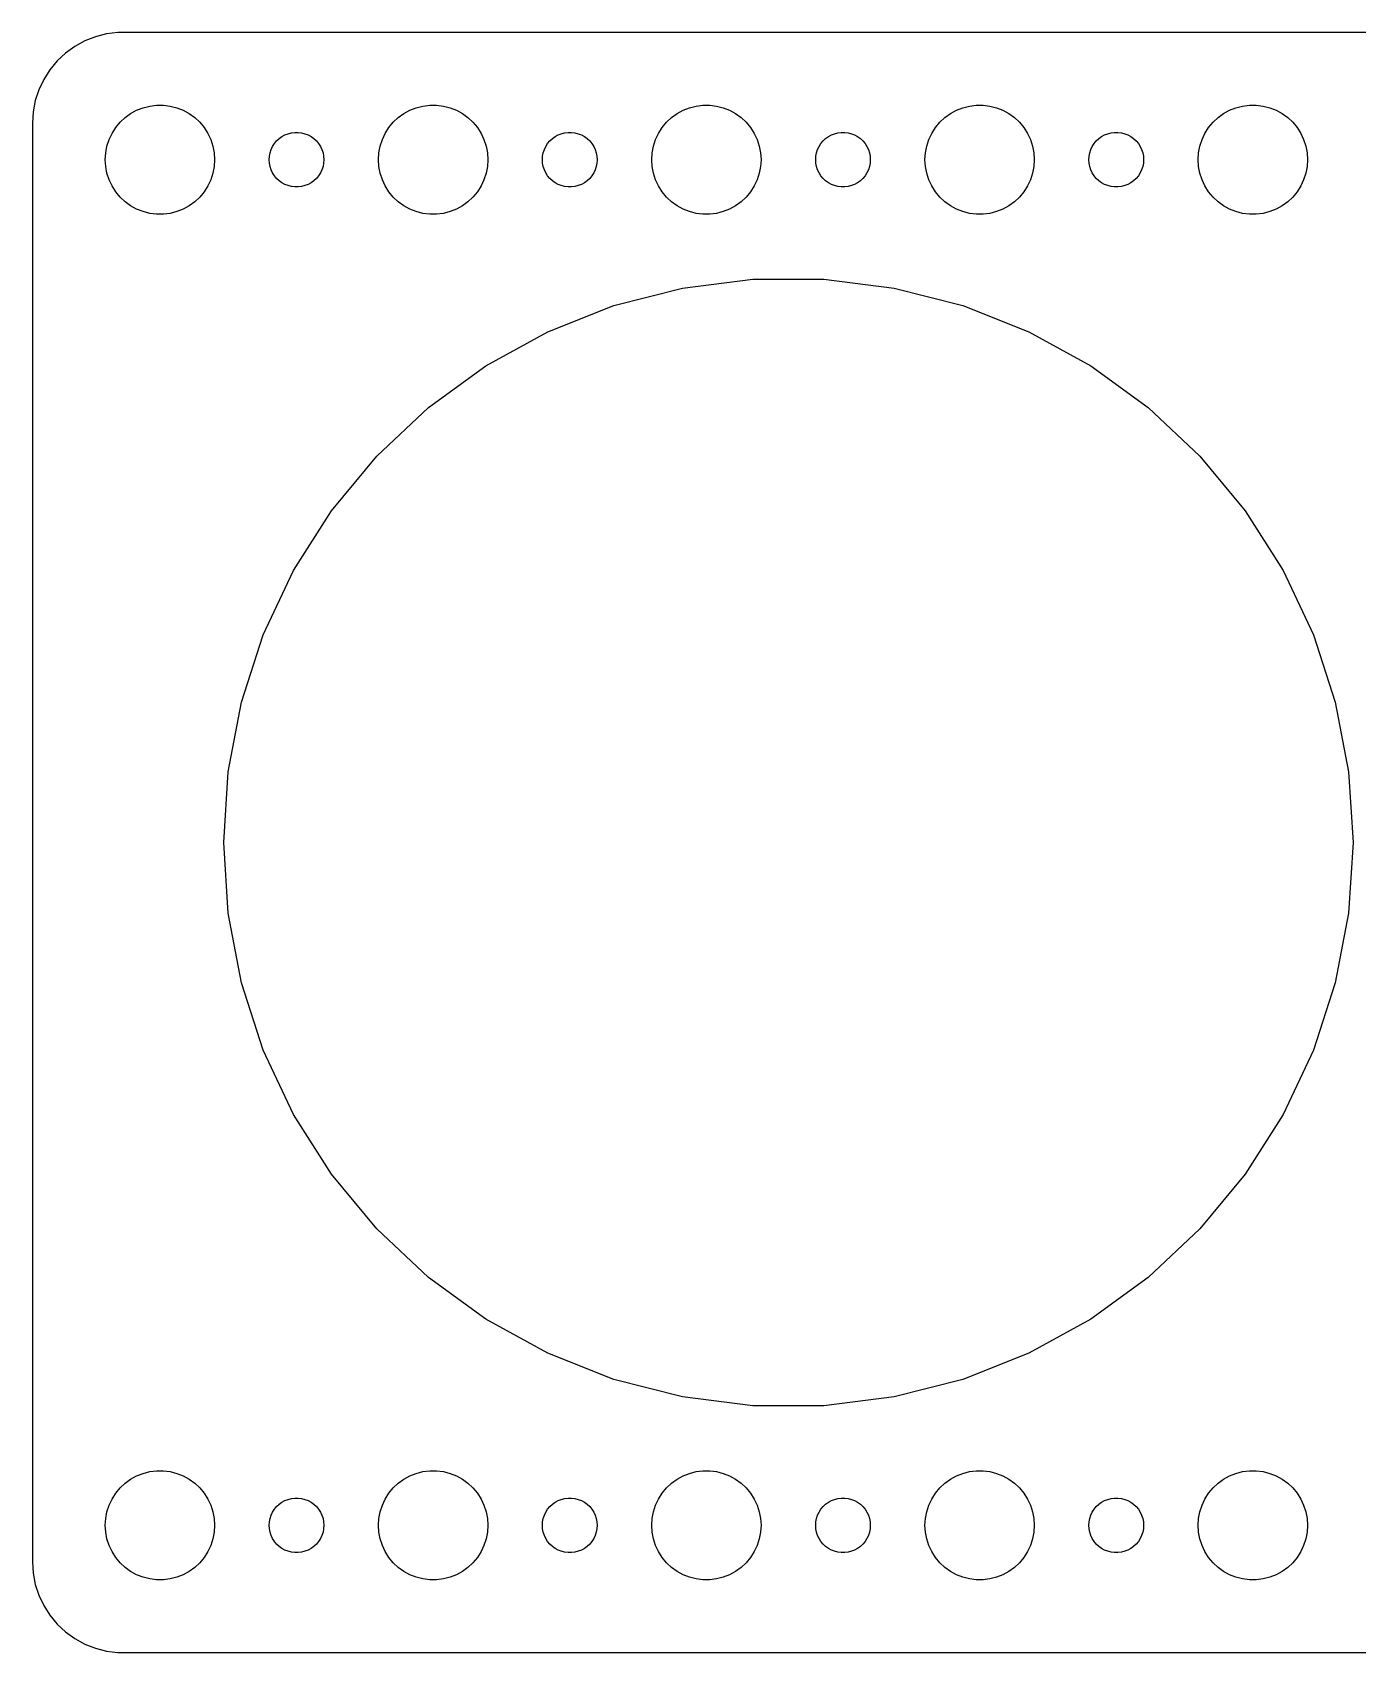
# Model space of a CAD drawing. Header units: metres. Extents: x -142 to 142, y -44 to 44.
# Drawn here: x -142 to -69.2, y -44.5 to 44.5 of the extents above; entities that cross this region are included whole.
import ezdxf

# ---------------------------------------------------------------- set-up
doc = ezdxf.new("R2010")
doc.units = ezdxf.units.M

msp = doc.modelspace()

# ---------------------------------------------------------------- linework, layer by layer
for p, q in [((-137.314, 44.4901), (-137.937, 44.4114)), ((137.314, 44.4901), (-137.314, 44.4901)), ((-139.679, 43.7216), (-140.187, 43.3526)), ((-139.129, 44.0241), (-139.679, 43.7216)), ((-138.545, 44.2553), (-139.129, 44.0241)), ((-137.937, 44.4114), (-138.545, 44.2553)), ((-140.645, 42.9227), (-141.045, 42.4389)), ((-140.187, 43.3526), (-140.645, 42.9227)), ((-141.382, 41.9088), (-141.649, 41.3406)), ((-141.045, 42.4389), (-141.382, 41.9088)), ((-141.649, 41.3406), (-141.843, 40.7434)), ((-141.961, 40.1267), (-142, 39.5)), ((-141.843, 40.7434), (-141.961, 40.1267)), ((-136.607, 40.033), (-136.277, 40.2145)), ((-136.277, 40.2145), (-135.927, 40.3532)), ((-135.927, 40.3532), (-135.562, 40.4469)), ((-135.562, 40.4469), (-135.188, 40.4941)), ((-135.188, 40.4941), (-134.812, 40.4941)), ((-134.812, 40.4941), (-134.438, 40.4469)), ((-134.438, 40.4469), (-134.073, 40.3532)), ((-134.073, 40.3532), (-133.723, 40.2145)), ((-133.723, 40.2145), (-133.393, 40.033)), ((-121.607, 40.033), (-121.277, 40.2145)), ((-121.277, 40.2145), (-120.927, 40.3532)), ((-120.927, 40.3532), (-120.562, 40.4469)), ((-120.562, 40.4469), (-120.188, 40.4941)), ((-120.188, 40.4941), (-119.812, 40.4941)), ((-119.812, 40.4941), (-119.438, 40.4469)), ((-119.438, 40.4469), (-119.073, 40.3532)), ((-119.073, 40.3532), (-118.723, 40.2145)), ((-118.723, 40.2145), (-118.393, 40.033)), ((-106.607, 40.033), (-106.277, 40.2145)), ((-106.277, 40.2145), (-105.927, 40.3532)), ((-105.927, 40.3532), (-105.562, 40.4469)), ((-105.562, 40.4469), (-105.188, 40.4941)), ((-105.188, 40.4941), (-104.812, 40.4941)), ((-104.812, 40.4941), (-104.438, 40.4469)), ((-104.438, 40.4469), (-104.073, 40.3532)), ((-104.073, 40.3532), (-103.723, 40.2145)), ((-103.723, 40.2145), (-103.393, 40.033)), ((-91.6075, 40.033), (-91.2773, 40.2145)), ((-91.2773, 40.2145), (-90.927, 40.3532)), ((-90.927, 40.3532), (-90.5621, 40.4469)), ((-90.5621, 40.4469), (-90.1884, 40.4941)), ((-90.1884, 40.4941), (-89.8116, 40.4941)), ((-89.8116, 40.4941), (-89.4379, 40.4469)), ((-89.4379, 40.4469), (-89.073, 40.3532)), ((-89.073, 40.3532), (-88.7227, 40.2145)), ((-88.7227, 40.2145), (-88.3925, 40.033)), ((-76.6075, 40.033), (-76.2773, 40.2145)), ((-76.2773, 40.2145), (-75.927, 40.3532)), ((-75.927, 40.3532), (-75.5621, 40.4469)), ((-75.5621, 40.4469), (-75.1884, 40.4941)), ((-75.1884, 40.4941), (-74.8116, 40.4941)), ((-74.8116, 40.4941), (-74.4379, 40.4469)), ((-74.4379, 40.4469), (-74.073, 40.3532)), ((-74.073, 40.3532), (-73.7227, 40.2145)), ((-73.7227, 40.2145), (-73.3925, 40.033)), ((-142, 39.5), (-142, -39.5)), ((-137.629, 38.9453), (-137.427, 39.2634)), ((-137.427, 39.2634), (-137.187, 39.5536)), ((-137.187, 39.5536), (-136.912, 39.8115)), ((-136.912, 39.8115), (-136.607, 40.033)), ((-133.393, 40.033), (-133.088, 39.8115)), ((-133.088, 39.8115), (-132.813, 39.5536)), ((-132.813, 39.5536), (-132.573, 39.2634)), ((-132.573, 39.2634), (-132.371, 38.9453)), ((-122.629, 38.9453), (-122.427, 39.2634)), ((-122.427, 39.2634), (-122.187, 39.5536)), ((-122.187, 39.5536), (-121.912, 39.8115)), ((-121.912, 39.8115), (-121.607, 40.033)), ((-118.393, 40.033), (-118.088, 39.8115)), ((-118.088, 39.8115), (-117.813, 39.5536)), ((-117.813, 39.5536), (-117.573, 39.2634)), ((-117.573, 39.2634), (-117.371, 38.9453)), ((-107.629, 38.9453), (-107.427, 39.2634)), ((-107.427, 39.2634), (-107.187, 39.5536)), ((-107.187, 39.5536), (-106.912, 39.8115)), ((-106.912, 39.8115), (-106.607, 40.033)), ((-103.393, 40.033), (-103.088, 39.8115)), ((-103.088, 39.8115), (-102.813, 39.5536)), ((-102.813, 39.5536), (-102.573, 39.2634)), ((-102.573, 39.2634), (-102.371, 38.9453)), ((-92.6289, 38.9453), (-92.427, 39.2634)), ((-92.427, 39.2634), (-92.1869, 39.5536)), ((-92.1869, 39.5536), (-91.9123, 39.8115)), ((-91.9123, 39.8115), (-91.6075, 40.033)), ((-88.3925, 40.033), (-88.0877, 39.8115)), ((-88.0877, 39.8115), (-87.8131, 39.5536)), ((-87.8131, 39.5536), (-87.573, 39.2634)), ((-87.573, 39.2634), (-87.3711, 38.9453)), ((-77.6289, 38.9453), (-77.427, 39.2634)), ((-77.427, 39.2634), (-77.1869, 39.5536)), ((-77.1869, 39.5536), (-76.9123, 39.8115)), ((-76.9123, 39.8115), (-76.6075, 40.033)), ((-73.3925, 40.033), (-73.0877, 39.8115)), ((-73.0877, 39.8115), (-72.8131, 39.5536)), ((-72.8131, 39.5536), (-72.573, 39.2634)), ((-72.573, 39.2634), (-72.3711, 38.9453)), ((-137.906, 38.2461), (-137.789, 38.6044)), ((-137.789, 38.6044), (-137.629, 38.9453)), ((-132.371, 38.9453), (-132.211, 38.6044)), ((-132.211, 38.6044), (-132.094, 38.2461)), ((-128.814, 38.2226), (-128.714, 38.3817)), ((-128.714, 38.3817), (-128.593, 38.5268)), ((-128.593, 38.5268), (-128.456, 38.6558)), ((-128.456, 38.6558), (-128.304, 38.7665)), ((-128.304, 38.7665), (-128.139, 38.8572)), ((-128.139, 38.8572), (-127.964, 38.9266)), ((-127.964, 38.9266), (-127.781, 38.9734)), ((-127.781, 38.9734), (-127.594, 38.997)), ((-127.594, 38.997), (-127.406, 38.997)), ((-127.406, 38.997), (-127.219, 38.9734)), ((-127.219, 38.9734), (-127.036, 38.9266)), ((-127.036, 38.9266), (-126.861, 38.8572)), ((-126.861, 38.8572), (-126.696, 38.7665)), ((-126.696, 38.7665), (-126.544, 38.6558)), ((-126.544, 38.6558), (-126.407, 38.5268)), ((-126.407, 38.5268), (-126.286, 38.3817)), ((-126.286, 38.3817), (-126.186, 38.2226)), ((-122.906, 38.2461), (-122.789, 38.6044)), ((-122.789, 38.6044), (-122.629, 38.9453)), ((-117.371, 38.9453), (-117.211, 38.6044)), ((-117.211, 38.6044), (-117.094, 38.2461)), ((-113.814, 38.2226), (-113.714, 38.3817)), ((-113.714, 38.3817), (-113.593, 38.5268)), ((-113.593, 38.5268), (-113.456, 38.6558)), ((-113.456, 38.6558), (-113.304, 38.7665)), ((-113.304, 38.7665), (-113.139, 38.8572)), ((-113.139, 38.8572), (-112.964, 38.9266)), ((-112.964, 38.9266), (-112.781, 38.9734)), ((-112.781, 38.9734), (-112.594, 38.997)), ((-112.594, 38.997), (-112.406, 38.997)), ((-112.406, 38.997), (-112.219, 38.9734)), ((-112.219, 38.9734), (-112.036, 38.9266)), ((-112.036, 38.9266), (-111.861, 38.8572)), ((-111.861, 38.8572), (-111.696, 38.7665)), ((-111.696, 38.7665), (-111.544, 38.6558)), ((-111.544, 38.6558), (-111.407, 38.5268)), ((-111.407, 38.5268), (-111.286, 38.3817)), ((-111.286, 38.3817), (-111.186, 38.2226)), ((-107.906, 38.2461), (-107.789, 38.6044)), ((-107.789, 38.6044), (-107.629, 38.9453)), ((-102.371, 38.9453), (-102.211, 38.6044)), ((-102.211, 38.6044), (-102.094, 38.2461)), ((-98.8145, 38.2226), (-98.7135, 38.3817)), ((-98.7135, 38.3817), (-98.5934, 38.5268)), ((-98.5934, 38.5268), (-98.4561, 38.6558)), ((-98.4561, 38.6558), (-98.3037, 38.7665)), ((-98.3037, 38.7665), (-98.1387, 38.8572)), ((-98.1387, 38.8572), (-97.9635, 38.9266)), ((-97.9635, 38.9266), (-97.7811, 38.9734)), ((-97.7811, 38.9734), (-97.5942, 38.997)), ((-97.5942, 38.997), (-97.4058, 38.997)), ((-97.4058, 38.997), (-97.2189, 38.9734)), ((-97.2189, 38.9734), (-97.0365, 38.9266)), ((-97.0365, 38.9266), (-96.8613, 38.8572)), ((-96.8613, 38.8572), (-96.6963, 38.7665)), ((-96.6963, 38.7665), (-96.5439, 38.6558)), ((-96.5439, 38.6558), (-96.4065, 38.5268)), ((-96.4065, 38.5268), (-96.2865, 38.3817)), ((-96.2865, 38.3817), (-96.1855, 38.2226)), ((-92.9057, 38.2461), (-92.7893, 38.6044)), ((-92.7893, 38.6044), (-92.6289, 38.9453)), ((-87.3711, 38.9453), (-87.2107, 38.6044)), ((-87.2107, 38.6044), (-87.0943, 38.2461)), ((-83.8145, 38.2226), (-83.7135, 38.3817)), ((-83.7135, 38.3817), (-83.5934, 38.5268)), ((-83.5934, 38.5268), (-83.4561, 38.6558)), ((-83.4561, 38.6558), (-83.3037, 38.7665)), ((-83.3037, 38.7665), (-83.1387, 38.8572)), ((-83.1387, 38.8572), (-82.9635, 38.9266)), ((-82.9635, 38.9266), (-82.7811, 38.9734)), ((-82.7811, 38.9734), (-82.5942, 38.997)), ((-82.5942, 38.997), (-82.4058, 38.997)), ((-82.4058, 38.997), (-82.2189, 38.9734)), ((-82.2189, 38.9734), (-82.0365, 38.9266)), ((-82.0365, 38.9266), (-81.8613, 38.8572)), ((-81.8613, 38.8572), (-81.6963, 38.7665)), ((-81.6963, 38.7665), (-81.5439, 38.6558)), ((-81.5439, 38.6558), (-81.4065, 38.5268)), ((-81.4065, 38.5268), (-81.2865, 38.3817)), ((-81.2865, 38.3817), (-81.1855, 38.2226)), ((-77.9057, 38.2461), (-77.7893, 38.6044)), ((-77.7893, 38.6044), (-77.6289, 38.9453)), ((-72.3711, 38.9453), (-72.2107, 38.6044)), ((-72.2107, 38.6044), (-72.0943, 38.2461)), ((-138, 37.5), (-137.976, 37.876)), ((-137.976, 37.124), (-138, 37.5)), ((-137.976, 37.876), (-137.906, 38.2461)), ((-132.094, 38.2461), (-132.024, 37.876)), ((-132.024, 37.876), (-132, 37.5)), ((-132, 37.5), (-132.024, 37.124)), ((-129, 37.5), (-128.988, 37.688)), ((-128.988, 37.312), (-129, 37.5)), ((-128.988, 37.688), (-128.953, 37.873)), ((-128.953, 37.873), (-128.895, 38.0522)), ((-128.895, 38.0522), (-128.814, 38.2226)), ((-126.186, 38.2226), (-126.105, 38.0522)), ((-126.105, 38.0522), (-126.047, 37.873)), ((-126.047, 37.873), (-126.012, 37.688)), ((-126.012, 37.688), (-126, 37.5)), ((-126, 37.5), (-126.012, 37.312)), ((-123, 37.5), (-122.976, 37.876)), ((-122.976, 37.124), (-123, 37.5)), ((-122.976, 37.876), (-122.906, 38.2461)), ((-117.094, 38.2461), (-117.024, 37.876)), ((-117.024, 37.876), (-117, 37.5)), ((-117, 37.5), (-117.024, 37.124)), ((-114, 37.5), (-113.988, 37.688)), ((-113.988, 37.312), (-114, 37.5)), ((-113.988, 37.688), (-113.953, 37.873)), ((-113.953, 37.873), (-113.895, 38.0522)), ((-113.895, 38.0522), (-113.814, 38.2226)), ((-111.186, 38.2226), (-111.105, 38.0522)), ((-111.105, 38.0522), (-111.047, 37.873)), ((-111.047, 37.873), (-111.012, 37.688)), ((-111.012, 37.688), (-111, 37.5)), ((-111, 37.5), (-111.012, 37.312)), ((-108, 37.5), (-107.976, 37.876)), ((-107.976, 37.124), (-108, 37.5)), ((-107.976, 37.876), (-107.906, 38.2461)), ((-102.094, 38.2461), (-102.024, 37.876)), ((-102.024, 37.876), (-102, 37.5)), ((-102, 37.5), (-102.024, 37.124)), ((-99, 37.5), (-98.9882, 37.688)), ((-98.9882, 37.312), (-99, 37.5)), ((-98.9882, 37.688), (-98.9529, 37.873)), ((-98.9529, 37.873), (-98.8947, 38.0522)), ((-98.8947, 38.0522), (-98.8145, 38.2226)), ((-96.1855, 38.2226), (-96.1053, 38.0522)), ((-96.1053, 38.0522), (-96.0471, 37.873)), ((-96.0471, 37.873), (-96.0118, 37.688)), ((-96.0118, 37.688), (-96, 37.5)), ((-96, 37.5), (-96.0118, 37.312)), ((-93, 37.5), (-92.9763, 37.876)), ((-92.9763, 37.124), (-93, 37.5)), ((-92.9763, 37.876), (-92.9057, 38.2461)), ((-87.0943, 38.2461), (-87.0237, 37.876)), ((-87.0237, 37.876), (-87, 37.5)), ((-87, 37.5), (-87.0237, 37.124)), ((-84, 37.5), (-83.9882, 37.688)), ((-83.9882, 37.312), (-84, 37.5)), ((-83.9882, 37.688), (-83.9529, 37.873)), ((-83.9529, 37.873), (-83.8947, 38.0522)), ((-83.8947, 38.0522), (-83.8145, 38.2226)), ((-81.1855, 38.2226), (-81.1053, 38.0522)), ((-81.1053, 38.0522), (-81.0471, 37.873)), ((-81.0471, 37.873), (-81.0118, 37.688)), ((-81.0118, 37.688), (-81, 37.5)), ((-81, 37.5), (-81.0118, 37.312)), ((-78, 37.5), (-77.9763, 37.876)), ((-77.9763, 37.124), (-78, 37.5)), ((-77.9763, 37.876), (-77.9057, 38.2461)), ((-72.0943, 38.2461), (-72.0237, 37.876)), ((-72.0237, 37.876), (-72, 37.5)), ((-72, 37.5), (-72.0237, 37.124)), ((-137.906, 36.7539), (-137.976, 37.124)), ((-137.789, 36.3956), (-137.906, 36.7539)), ((-132.094, 36.7539), (-132.211, 36.3956)), ((-132.024, 37.124), (-132.094, 36.7539)), ((-128.953, 37.127), (-128.988, 37.312)), ((-128.895, 36.9478), (-128.953, 37.127)), ((-128.814, 36.7774), (-128.895, 36.9478)), ((-128.714, 36.6183), (-128.814, 36.7774)), ((-128.593, 36.4732), (-128.714, 36.6183)), ((-126.286, 36.6183), (-126.407, 36.4732)), ((-126.186, 36.7774), (-126.286, 36.6183)), ((-126.105, 36.9478), (-126.186, 36.7774)), ((-126.047, 37.127), (-126.105, 36.9478)), ((-126.012, 37.312), (-126.047, 37.127)), ((-122.906, 36.7539), (-122.976, 37.124)), ((-122.789, 36.3956), (-122.906, 36.7539)), ((-117.094, 36.7539), (-117.211, 36.3956)), ((-117.024, 37.124), (-117.094, 36.7539)), ((-113.953, 37.127), (-113.988, 37.312)), ((-113.895, 36.9478), (-113.953, 37.127)), ((-113.814, 36.7774), (-113.895, 36.9478)), ((-113.714, 36.6183), (-113.814, 36.7774)), ((-113.593, 36.4732), (-113.714, 36.6183)), ((-111.286, 36.6183), (-111.407, 36.4732)), ((-111.186, 36.7774), (-111.286, 36.6183)), ((-111.105, 36.9478), (-111.186, 36.7774)), ((-111.047, 37.127), (-111.105, 36.9478)), ((-111.012, 37.312), (-111.047, 37.127)), ((-107.906, 36.7539), (-107.976, 37.124)), ((-107.789, 36.3956), (-107.906, 36.7539)), ((-102.094, 36.7539), (-102.211, 36.3956)), ((-102.024, 37.124), (-102.094, 36.7539)), ((-98.9529, 37.127), (-98.9882, 37.312)), ((-98.8947, 36.9478), (-98.9529, 37.127)), ((-98.8145, 36.7774), (-98.8947, 36.9478)), ((-98.7135, 36.6183), (-98.8145, 36.7774)), ((-98.5934, 36.4732), (-98.7135, 36.6183)), ((-96.2865, 36.6183), (-96.4065, 36.4732)), ((-96.1855, 36.7774), (-96.2865, 36.6183)), ((-96.1053, 36.9478), (-96.1855, 36.7774)), ((-96.0471, 37.127), (-96.1053, 36.9478)), ((-96.0118, 37.312), (-96.0471, 37.127)), ((-92.9057, 36.7539), (-92.9763, 37.124)), ((-92.7893, 36.3956), (-92.9057, 36.7539)), ((-87.0943, 36.7539), (-87.2107, 36.3956)), ((-87.0237, 37.124), (-87.0943, 36.7539)), ((-83.9529, 37.127), (-83.9882, 37.312)), ((-83.8947, 36.9478), (-83.9529, 37.127)), ((-83.8145, 36.7774), (-83.8947, 36.9478)), ((-83.7135, 36.6183), (-83.8145, 36.7774)), ((-83.5934, 36.4732), (-83.7135, 36.6183)), ((-81.2865, 36.6183), (-81.4065, 36.4732)), ((-81.1855, 36.7774), (-81.2865, 36.6183)), ((-81.1053, 36.9478), (-81.1855, 36.7774)), ((-81.0471, 37.127), (-81.1053, 36.9478)), ((-81.0118, 37.312), (-81.0471, 37.127)), ((-77.9057, 36.7539), (-77.9763, 37.124)), ((-77.7893, 36.3956), (-77.9057, 36.7539)), ((-72.0943, 36.7539), (-72.2107, 36.3956)), ((-72.0237, 37.124), (-72.0943, 36.7539)), ((-137.629, 36.0547), (-137.789, 36.3956)), ((-137.427, 35.7366), (-137.629, 36.0547)), ((-137.187, 35.4464), (-137.427, 35.7366)), ((-132.573, 35.7366), (-132.813, 35.4464)), ((-132.371, 36.0547), (-132.573, 35.7366)), ((-132.211, 36.3956), (-132.371, 36.0547)), ((-128.456, 36.3442), (-128.593, 36.4732)), ((-128.304, 36.2335), (-128.456, 36.3442)), ((-128.139, 36.1428), (-128.304, 36.2335)), ((-127.964, 36.0734), (-128.139, 36.1428)), ((-127.781, 36.0266), (-127.964, 36.0734)), ((-127.594, 36.003), (-127.781, 36.0266)), ((-127.406, 36.003), (-127.594, 36.003)), ((-127.219, 36.0266), (-127.406, 36.003)), ((-127.036, 36.0734), (-127.219, 36.0266)), ((-126.861, 36.1428), (-127.036, 36.0734)), ((-126.696, 36.2335), (-126.861, 36.1428)), ((-126.544, 36.3442), (-126.696, 36.2335)), ((-126.407, 36.4732), (-126.544, 36.3442)), ((-122.629, 36.0547), (-122.789, 36.3956)), ((-122.427, 35.7366), (-122.629, 36.0547)), ((-122.187, 35.4464), (-122.427, 35.7366)), ((-117.573, 35.7366), (-117.813, 35.4464)), ((-117.371, 36.0547), (-117.573, 35.7366)), ((-117.211, 36.3956), (-117.371, 36.0547)), ((-113.456, 36.3442), (-113.593, 36.4732)), ((-113.304, 36.2335), (-113.456, 36.3442)), ((-113.139, 36.1428), (-113.304, 36.2335)), ((-112.964, 36.0734), (-113.139, 36.1428)), ((-112.781, 36.0266), (-112.964, 36.0734)), ((-112.594, 36.003), (-112.781, 36.0266)), ((-112.406, 36.003), (-112.594, 36.003)), ((-112.219, 36.0266), (-112.406, 36.003)), ((-112.036, 36.0734), (-112.219, 36.0266)), ((-111.861, 36.1428), (-112.036, 36.0734)), ((-111.696, 36.2335), (-111.861, 36.1428)), ((-111.544, 36.3442), (-111.696, 36.2335)), ((-111.407, 36.4732), (-111.544, 36.3442)), ((-107.629, 36.0547), (-107.789, 36.3956)), ((-107.427, 35.7366), (-107.629, 36.0547)), ((-107.187, 35.4464), (-107.427, 35.7366)), ((-102.573, 35.7366), (-102.813, 35.4464)), ((-102.371, 36.0547), (-102.573, 35.7366)), ((-102.211, 36.3956), (-102.371, 36.0547)), ((-98.4561, 36.3442), (-98.5934, 36.4732)), ((-98.3037, 36.2335), (-98.4561, 36.3442)), ((-98.1387, 36.1428), (-98.3037, 36.2335)), ((-97.9635, 36.0734), (-98.1387, 36.1428)), ((-97.7811, 36.0266), (-97.9635, 36.0734)), ((-97.5942, 36.003), (-97.7811, 36.0266)), ((-97.4058, 36.003), (-97.5942, 36.003)), ((-97.2189, 36.0266), (-97.4058, 36.003)), ((-97.0365, 36.0734), (-97.2189, 36.0266)), ((-96.8613, 36.1428), (-97.0365, 36.0734)), ((-96.6963, 36.2335), (-96.8613, 36.1428)), ((-96.5439, 36.3442), (-96.6963, 36.2335)), ((-96.4065, 36.4732), (-96.5439, 36.3442)), ((-92.6289, 36.0547), (-92.7893, 36.3956)), ((-92.427, 35.7366), (-92.6289, 36.0547)), ((-92.1869, 35.4464), (-92.427, 35.7366)), ((-87.573, 35.7366), (-87.8131, 35.4464)), ((-87.3711, 36.0547), (-87.573, 35.7366)), ((-87.2107, 36.3956), (-87.3711, 36.0547)), ((-83.4561, 36.3442), (-83.5934, 36.4732)), ((-83.3037, 36.2335), (-83.4561, 36.3442)), ((-83.1387, 36.1428), (-83.3037, 36.2335)), ((-82.9635, 36.0734), (-83.1387, 36.1428)), ((-82.7811, 36.0266), (-82.9635, 36.0734)), ((-82.5942, 36.003), (-82.7811, 36.0266)), ((-82.4058, 36.003), (-82.5942, 36.003)), ((-82.2189, 36.0266), (-82.4058, 36.003)), ((-82.0365, 36.0734), (-82.2189, 36.0266)), ((-81.8613, 36.1428), (-82.0365, 36.0734)), ((-81.6963, 36.2335), (-81.8613, 36.1428)), ((-81.5439, 36.3442), (-81.6963, 36.2335)), ((-81.4065, 36.4732), (-81.5439, 36.3442)), ((-77.6289, 36.0547), (-77.7893, 36.3956)), ((-77.427, 35.7366), (-77.6289, 36.0547)), ((-77.1869, 35.4464), (-77.427, 35.7366)), ((-72.573, 35.7366), (-72.8131, 35.4464)), ((-72.3711, 36.0547), (-72.573, 35.7366)), ((-72.2107, 36.3956), (-72.3711, 36.0547)), ((-136.912, 35.1885), (-137.187, 35.4464)), ((-136.607, 34.967), (-136.912, 35.1885)), ((-136.277, 34.7855), (-136.607, 34.967)), ((-135.927, 34.6468), (-136.277, 34.7855)), ((-133.723, 34.7855), (-134.073, 34.6468)), ((-133.393, 34.967), (-133.723, 34.7855)), ((-133.088, 35.1885), (-133.393, 34.967)), ((-132.813, 35.4464), (-133.088, 35.1885)), ((-121.912, 35.1885), (-122.187, 35.4464)), ((-121.607, 34.967), (-121.912, 35.1885)), ((-121.277, 34.7855), (-121.607, 34.967)), ((-120.927, 34.6468), (-121.277, 34.7855)), ((-118.723, 34.7855), (-119.073, 34.6468)), ((-118.393, 34.967), (-118.723, 34.7855)), ((-118.088, 35.1885), (-118.393, 34.967)), ((-117.813, 35.4464), (-118.088, 35.1885)), ((-106.912, 35.1885), (-107.187, 35.4464)), ((-106.607, 34.967), (-106.912, 35.1885)), ((-106.277, 34.7855), (-106.607, 34.967)), ((-105.927, 34.6468), (-106.277, 34.7855)), ((-103.723, 34.7855), (-104.073, 34.6468)), ((-103.393, 34.967), (-103.723, 34.7855)), ((-103.088, 35.1885), (-103.393, 34.967)), ((-102.813, 35.4464), (-103.088, 35.1885)), ((-91.9123, 35.1885), (-92.1869, 35.4464)), ((-91.6075, 34.967), (-91.9123, 35.1885)), ((-91.2773, 34.7855), (-91.6075, 34.967)), ((-90.927, 34.6468), (-91.2773, 34.7855)), ((-88.7227, 34.7855), (-89.073, 34.6468)), ((-88.3925, 34.967), (-88.7227, 34.7855)), ((-88.0877, 35.1885), (-88.3925, 34.967)), ((-87.8131, 35.4464), (-88.0877, 35.1885)), ((-76.9123, 35.1885), (-77.1869, 35.4464)), ((-76.6075, 34.967), (-76.9123, 35.1885)), ((-76.2773, 34.7855), (-76.6075, 34.967)), ((-75.927, 34.6468), (-76.2773, 34.7855)), ((-73.7227, 34.7855), (-74.073, 34.6468)), ((-73.3925, 34.967), (-73.7227, 34.7855)), ((-73.0877, 35.1885), (-73.3925, 34.967)), ((-72.8131, 35.4464), (-73.0877, 35.1885)), ((-135.562, 34.5531), (-135.927, 34.6468)), ((-135.188, 34.5059), (-135.562, 34.5531)), ((-134.812, 34.5059), (-135.188, 34.5059)), ((-134.438, 34.5531), (-134.812, 34.5059)), ((-134.073, 34.6468), (-134.438, 34.5531)), ((-120.562, 34.5531), (-120.927, 34.6468)), ((-120.188, 34.5059), (-120.562, 34.5531)), ((-119.812, 34.5059), (-120.188, 34.5059)), ((-119.438, 34.5531), (-119.812, 34.5059)), ((-119.073, 34.6468), (-119.438, 34.5531)), ((-105.562, 34.5531), (-105.927, 34.6468)), ((-105.188, 34.5059), (-105.562, 34.5531)), ((-104.812, 34.5059), (-105.188, 34.5059)), ((-104.438, 34.5531), (-104.812, 34.5059)), ((-104.073, 34.6468), (-104.438, 34.5531)), ((-90.5621, 34.5531), (-90.927, 34.6468)), ((-90.1884, 34.5059), (-90.5621, 34.5531)), ((-89.8116, 34.5059), (-90.1884, 34.5059)), ((-89.4379, 34.5531), (-89.8116, 34.5059)), ((-89.073, 34.6468), (-89.4379, 34.5531)), ((-75.5621, 34.5531), (-75.927, 34.6468)), ((-75.1884, 34.5059), (-75.5621, 34.5531)), ((-74.8116, 34.5059), (-75.1884, 34.5059)), ((-74.4379, 34.5531), (-74.8116, 34.5059)), ((-74.073, 34.6468), (-74.4379, 34.5531)), ((-110.08, 29.4827), (-106.309, 30.4509)), ((-106.309, 30.4509), (-102.447, 30.9388)), ((-102.447, 30.9388), (-98.5535, 30.9388)), ((-98.5535, 30.9388), (-94.6912, 30.4509)), ((-94.6912, 30.4509), (-90.9205, 29.4827)), ((-113.699, 28.0496), (-110.08, 29.4827)), ((-90.9205, 29.4827), (-87.3008, 28.0496)), ((-117.111, 26.1742), (-113.699, 28.0496)), ((-87.3008, 28.0496), (-83.8894, 26.1742)), ((-120.26, 23.8859), (-117.111, 26.1742)), ((-83.8894, 26.1742), (-80.7399, 23.8859)), ((-123.098, 21.2209), (-120.26, 23.8859)), ((-80.7399, 23.8859), (-77.902, 21.2209)), ((-125.58, 18.2213), (-123.098, 21.2209)), ((-77.902, 21.2209), (-75.4205, 18.2213)), ((-127.665, 14.9344), (-125.58, 18.2213)), ((-75.4205, 18.2213), (-73.3345, 14.9344)), ((-129.323, 11.4118), (-127.665, 14.9344)), ((-73.3345, 14.9344), (-71.6769, 11.4118)), ((-130.526, 7.70938), (-129.323, 11.4118)), ((-71.6769, 11.4118), (-70.4739, 7.70938)), ((-131.256, 3.88533), (-130.526, 7.70938)), ((-70.4739, 7.70938), (-69.7444, 3.88533)), ((-131.5, 0), (-131.256, 3.88533)), ((-69.7444, 3.88533), (-69.5, 0)), ((-131.256, -3.88533), (-131.5, 0)), ((-69.5, 0), (-69.7444, -3.88533)), ((-130.526, -7.70938), (-131.256, -3.88533)), ((-69.7444, -3.88533), (-70.4739, -7.70938)), ((-129.323, -11.4118), (-130.526, -7.70938)), ((-70.4739, -7.70938), (-71.6769, -11.4118)), ((-127.665, -14.9344), (-129.323, -11.4118)), ((-71.6769, -11.4118), (-73.3345, -14.9344)), ((-125.58, -18.2213), (-127.665, -14.9344)), ((-73.3345, -14.9344), (-75.4205, -18.2213)), ((-123.098, -21.2209), (-125.58, -18.2213)), ((-75.4205, -18.2213), (-77.902, -21.2209)), ((-120.26, -23.8859), (-123.098, -21.2209)), ((-77.902, -21.2209), (-80.7399, -23.8859)), ((-117.111, -26.1742), (-120.26, -23.8859)), ((-80.7399, -23.8859), (-83.8894, -26.1742)), ((-113.699, -28.0496), (-117.111, -26.1742)), ((-83.8894, -26.1742), (-87.3008, -28.0496)), ((-110.08, -29.4827), (-113.699, -28.0496)), ((-87.3008, -28.0496), (-90.9205, -29.4827)), ((-106.309, -30.4509), (-110.08, -29.4827)), ((-90.9205, -29.4827), (-94.6912, -30.4509)), ((-102.447, -30.9388), (-106.309, -30.4509)), ((-98.5535, -30.9388), (-102.447, -30.9388)), ((-94.6912, -30.4509), (-98.5535, -30.9388)), ((-136.277, -34.7855), (-135.927, -34.6468)), ((-135.927, -34.6468), (-135.562, -34.5531)), ((-135.562, -34.5531), (-135.188, -34.5059)), ((-135.188, -34.5059), (-134.812, -34.5059)), ((-134.812, -34.5059), (-134.438, -34.5531)), ((-134.438, -34.5531), (-134.073, -34.6468)), ((-134.073, -34.6468), (-133.723, -34.7855)), ((-121.277, -34.7855), (-120.927, -34.6468)), ((-120.927, -34.6468), (-120.562, -34.5531)), ((-120.562, -34.5531), (-120.188, -34.5059)), ((-120.188, -34.5059), (-119.812, -34.5059)), ((-119.812, -34.5059), (-119.438, -34.5531)), ((-119.438, -34.5531), (-119.073, -34.6468)), ((-119.073, -34.6468), (-118.723, -34.7855)), ((-106.277, -34.7855), (-105.927, -34.6468)), ((-105.927, -34.6468), (-105.562, -34.5531)), ((-105.562, -34.5531), (-105.188, -34.5059)), ((-105.188, -34.5059), (-104.812, -34.5059)), ((-104.812, -34.5059), (-104.438, -34.5531)), ((-104.438, -34.5531), (-104.073, -34.6468)), ((-104.073, -34.6468), (-103.723, -34.7855)), ((-91.2773, -34.7855), (-90.927, -34.6468)), ((-90.927, -34.6468), (-90.5621, -34.5531)), ((-90.5621, -34.5531), (-90.1884, -34.5059)), ((-90.1884, -34.5059), (-89.8116, -34.5059)), ((-89.8116, -34.5059), (-89.4379, -34.5531)), ((-89.4379, -34.5531), (-89.073, -34.6468)), ((-89.073, -34.6468), (-88.7227, -34.7855)), ((-76.2773, -34.7855), (-75.927, -34.6468)), ((-75.927, -34.6468), (-75.5621, -34.5531)), ((-75.5621, -34.5531), (-75.1884, -34.5059)), ((-75.1884, -34.5059), (-74.8116, -34.5059)), ((-74.8116, -34.5059), (-74.4379, -34.5531)), ((-74.4379, -34.5531), (-74.073, -34.6468)), ((-74.073, -34.6468), (-73.7227, -34.7855)), ((-137.427, -35.7366), (-137.187, -35.4464)), ((-137.187, -35.4464), (-136.912, -35.1885)), ((-136.912, -35.1885), (-136.607, -34.967)), ((-136.607, -34.967), (-136.277, -34.7855)), ((-133.723, -34.7855), (-133.393, -34.967)), ((-133.393, -34.967), (-133.088, -35.1885)), ((-133.088, -35.1885), (-132.813, -35.4464)), ((-132.813, -35.4464), (-132.573, -35.7366)), ((-122.427, -35.7366), (-122.187, -35.4464)), ((-122.187, -35.4464), (-121.912, -35.1885)), ((-121.912, -35.1885), (-121.607, -34.967)), ((-121.607, -34.967), (-121.277, -34.7855)), ((-118.723, -34.7855), (-118.393, -34.967)), ((-118.393, -34.967), (-118.088, -35.1885)), ((-118.088, -35.1885), (-117.813, -35.4464)), ((-117.813, -35.4464), (-117.573, -35.7366)), ((-107.427, -35.7366), (-107.187, -35.4464)), ((-107.187, -35.4464), (-106.912, -35.1885)), ((-106.912, -35.1885), (-106.607, -34.967)), ((-106.607, -34.967), (-106.277, -34.7855)), ((-103.723, -34.7855), (-103.393, -34.967)), ((-103.393, -34.967), (-103.088, -35.1885)), ((-103.088, -35.1885), (-102.813, -35.4464)), ((-102.813, -35.4464), (-102.573, -35.7366)), ((-92.427, -35.7366), (-92.1869, -35.4464)), ((-92.1869, -35.4464), (-91.9123, -35.1885)), ((-91.9123, -35.1885), (-91.6075, -34.967)), ((-91.6075, -34.967), (-91.2773, -34.7855)), ((-88.7227, -34.7855), (-88.3925, -34.967)), ((-88.3925, -34.967), (-88.0877, -35.1885)), ((-88.0877, -35.1885), (-87.8131, -35.4464)), ((-87.8131, -35.4464), (-87.573, -35.7366)), ((-77.427, -35.7366), (-77.1869, -35.4464)), ((-77.1869, -35.4464), (-76.9123, -35.1885)), ((-76.9123, -35.1885), (-76.6075, -34.967)), ((-76.6075, -34.967), (-76.2773, -34.7855)), ((-73.7227, -34.7855), (-73.3925, -34.967)), ((-73.3925, -34.967), (-73.0877, -35.1885)), ((-73.0877, -35.1885), (-72.8131, -35.4464)), ((-72.8131, -35.4464), (-72.573, -35.7366)), ((-137.906, -36.7539), (-137.789, -36.3956)), ((-137.789, -36.3956), (-137.629, -36.0547)), ((-137.629, -36.0547), (-137.427, -35.7366)), ((-132.573, -35.7366), (-132.371, -36.0547)), ((-132.371, -36.0547), (-132.211, -36.3956)), ((-132.211, -36.3956), (-132.094, -36.7539)), ((-128.714, -36.6183), (-128.593, -36.4732)), ((-128.593, -36.4732), (-128.456, -36.3442)), ((-128.456, -36.3442), (-128.304, -36.2335)), ((-128.304, -36.2335), (-128.139, -36.1428)), ((-128.139, -36.1428), (-127.964, -36.0734)), ((-127.964, -36.0734), (-127.781, -36.0266)), ((-127.781, -36.0266), (-127.594, -36.003)), ((-127.594, -36.003), (-127.406, -36.003)), ((-127.406, -36.003), (-127.219, -36.0266)), ((-127.219, -36.0266), (-127.036, -36.0734)), ((-127.036, -36.0734), (-126.861, -36.1428)), ((-126.861, -36.1428), (-126.696, -36.2335)), ((-126.696, -36.2335), (-126.544, -36.3442)), ((-126.544, -36.3442), (-126.407, -36.4732)), ((-126.407, -36.4732), (-126.286, -36.6183)), ((-122.906, -36.7539), (-122.789, -36.3956)), ((-122.789, -36.3956), (-122.629, -36.0547)), ((-122.629, -36.0547), (-122.427, -35.7366)), ((-117.573, -35.7366), (-117.371, -36.0547)), ((-117.371, -36.0547), (-117.211, -36.3956)), ((-117.211, -36.3956), (-117.094, -36.7539)), ((-113.714, -36.6183), (-113.593, -36.4732)), ((-113.593, -36.4732), (-113.456, -36.3442)), ((-113.456, -36.3442), (-113.304, -36.2335)), ((-113.304, -36.2335), (-113.139, -36.1428)), ((-113.139, -36.1428), (-112.964, -36.0734)), ((-112.964, -36.0734), (-112.781, -36.0266)), ((-112.781, -36.0266), (-112.594, -36.003)), ((-112.594, -36.003), (-112.406, -36.003)), ((-112.406, -36.003), (-112.219, -36.0266)), ((-112.219, -36.0266), (-112.036, -36.0734)), ((-112.036, -36.0734), (-111.861, -36.1428)), ((-111.861, -36.1428), (-111.696, -36.2335)), ((-111.696, -36.2335), (-111.544, -36.3442)), ((-111.544, -36.3442), (-111.407, -36.4732)), ((-111.407, -36.4732), (-111.286, -36.6183)), ((-107.906, -36.7539), (-107.789, -36.3956)), ((-107.789, -36.3956), (-107.629, -36.0547)), ((-107.629, -36.0547), (-107.427, -35.7366)), ((-102.573, -35.7366), (-102.371, -36.0547)), ((-102.371, -36.0547), (-102.211, -36.3956)), ((-102.211, -36.3956), (-102.094, -36.7539)), ((-98.7135, -36.6183), (-98.5934, -36.4732)), ((-98.5934, -36.4732), (-98.4561, -36.3442)), ((-98.4561, -36.3442), (-98.3037, -36.2335)), ((-98.3037, -36.2335), (-98.1387, -36.1428)), ((-98.1387, -36.1428), (-97.9635, -36.0734)), ((-97.9635, -36.0734), (-97.7811, -36.0266)), ((-97.7811, -36.0266), (-97.5942, -36.003)), ((-97.5942, -36.003), (-97.4058, -36.003)), ((-97.4058, -36.003), (-97.2189, -36.0266)), ((-97.2189, -36.0266), (-97.0365, -36.0734)), ((-97.0365, -36.0734), (-96.8613, -36.1428)), ((-96.8613, -36.1428), (-96.6963, -36.2335)), ((-96.6963, -36.2335), (-96.5439, -36.3442)), ((-96.5439, -36.3442), (-96.4065, -36.4732)), ((-96.4065, -36.4732), (-96.2865, -36.6183)), ((-92.9057, -36.7539), (-92.7893, -36.3956)), ((-92.7893, -36.3956), (-92.6289, -36.0547)), ((-92.6289, -36.0547), (-92.427, -35.7366)), ((-87.573, -35.7366), (-87.3711, -36.0547)), ((-87.3711, -36.0547), (-87.2107, -36.3956)), ((-87.2107, -36.3956), (-87.0943, -36.7539)), ((-83.7135, -36.6183), (-83.5934, -36.4732)), ((-83.5934, -36.4732), (-83.4561, -36.3442)), ((-83.4561, -36.3442), (-83.3037, -36.2335)), ((-83.3037, -36.2335), (-83.1387, -36.1428)), ((-83.1387, -36.1428), (-82.9635, -36.0734)), ((-82.9635, -36.0734), (-82.7811, -36.0266)), ((-82.7811, -36.0266), (-82.5942, -36.003)), ((-82.5942, -36.003), (-82.4058, -36.003)), ((-82.4058, -36.003), (-82.2189, -36.0266)), ((-82.2189, -36.0266), (-82.0365, -36.0734)), ((-82.0365, -36.0734), (-81.8613, -36.1428)), ((-81.8613, -36.1428), (-81.6963, -36.2335)), ((-81.6963, -36.2335), (-81.5439, -36.3442)), ((-81.5439, -36.3442), (-81.4065, -36.4732)), ((-81.4065, -36.4732), (-81.2865, -36.6183)), ((-77.9057, -36.7539), (-77.7893, -36.3956)), ((-77.7893, -36.3956), (-77.6289, -36.0547)), ((-77.6289, -36.0547), (-77.427, -35.7366)), ((-72.573, -35.7366), (-72.3711, -36.0547)), ((-72.3711, -36.0547), (-72.2107, -36.3956)), ((-72.2107, -36.3956), (-72.0943, -36.7539)), ((-138, -37.5), (-137.976, -37.124)), ((-137.976, -37.124), (-137.906, -36.7539)), ((-132.094, -36.7539), (-132.024, -37.124)), ((-132.024, -37.124), (-132, -37.5)), ((-129, -37.5), (-128.988, -37.312)), ((-128.988, -37.312), (-128.953, -37.127)), ((-128.953, -37.127), (-128.895, -36.9478)), ((-128.895, -36.9478), (-128.814, -36.7774)), ((-128.814, -36.7774), (-128.714, -36.6183)), ((-126.286, -36.6183), (-126.186, -36.7774)), ((-126.186, -36.7774), (-126.105, -36.9478)), ((-126.105, -36.9478), (-126.047, -37.127)), ((-126.047, -37.127), (-126.012, -37.312)), ((-126.012, -37.312), (-126, -37.5)), ((-123, -37.5), (-122.976, -37.124)), ((-122.976, -37.124), (-122.906, -36.7539)), ((-117.094, -36.7539), (-117.024, -37.124)), ((-117.024, -37.124), (-117, -37.5)), ((-114, -37.5), (-113.988, -37.312)), ((-113.988, -37.312), (-113.953, -37.127)), ((-113.953, -37.127), (-113.895, -36.9478)), ((-113.895, -36.9478), (-113.814, -36.7774)), ((-113.814, -36.7774), (-113.714, -36.6183)), ((-111.286, -36.6183), (-111.186, -36.7774)), ((-111.186, -36.7774), (-111.105, -36.9478)), ((-111.105, -36.9478), (-111.047, -37.127)), ((-111.047, -37.127), (-111.012, -37.312)), ((-111.012, -37.312), (-111, -37.5)), ((-108, -37.5), (-107.976, -37.124)), ((-107.976, -37.124), (-107.906, -36.7539)), ((-102.094, -36.7539), (-102.024, -37.124)), ((-102.024, -37.124), (-102, -37.5)), ((-99, -37.5), (-98.9882, -37.312)), ((-98.9882, -37.312), (-98.9529, -37.127)), ((-98.9529, -37.127), (-98.8947, -36.9478)), ((-98.8947, -36.9478), (-98.8145, -36.7774)), ((-98.8145, -36.7774), (-98.7135, -36.6183)), ((-96.2865, -36.6183), (-96.1855, -36.7774)), ((-96.1855, -36.7774), (-96.1053, -36.9478)), ((-96.1053, -36.9478), (-96.0471, -37.127)), ((-96.0471, -37.127), (-96.0118, -37.312)), ((-96.0118, -37.312), (-96, -37.5)), ((-93, -37.5), (-92.9763, -37.124)), ((-92.9763, -37.124), (-92.9057, -36.7539)), ((-87.0943, -36.7539), (-87.0237, -37.124)), ((-87.0237, -37.124), (-87, -37.5)), ((-84, -37.5), (-83.9882, -37.312)), ((-83.9882, -37.312), (-83.9529, -37.127)), ((-83.9529, -37.127), (-83.8947, -36.9478)), ((-83.8947, -36.9478), (-83.8145, -36.7774)), ((-83.8145, -36.7774), (-83.7135, -36.6183)), ((-81.2865, -36.6183), (-81.1855, -36.7774)), ((-81.1855, -36.7774), (-81.1053, -36.9478)), ((-81.1053, -36.9478), (-81.0471, -37.127)), ((-81.0471, -37.127), (-81.0118, -37.312)), ((-81.0118, -37.312), (-81, -37.5)), ((-78, -37.5), (-77.9763, -37.124)), ((-77.9763, -37.124), (-77.9057, -36.7539)), ((-72.0943, -36.7539), (-72.0237, -37.124)), ((-72.0237, -37.124), (-72, -37.5)), ((-137.976, -37.876), (-138, -37.5)), ((-137.906, -38.2461), (-137.976, -37.876)), ((-137.789, -38.6044), (-137.906, -38.2461)), ((-132.094, -38.2461), (-132.211, -38.6044)), ((-132.024, -37.876), (-132.094, -38.2461)), ((-132, -37.5), (-132.024, -37.876)), ((-128.988, -37.688), (-129, -37.5)), ((-128.953, -37.873), (-128.988, -37.688)), ((-128.895, -38.0522), (-128.953, -37.873)), ((-128.814, -38.2226), (-128.895, -38.0522)), ((-128.714, -38.3817), (-128.814, -38.2226)), ((-126.186, -38.2226), (-126.286, -38.3817)), ((-126.105, -38.0522), (-126.186, -38.2226)), ((-126.047, -37.873), (-126.105, -38.0522)), ((-126.012, -37.688), (-126.047, -37.873)), ((-126, -37.5), (-126.012, -37.688)), ((-122.976, -37.876), (-123, -37.5)), ((-122.906, -38.2461), (-122.976, -37.876)), ((-122.789, -38.6044), (-122.906, -38.2461)), ((-117.094, -38.2461), (-117.211, -38.6044)), ((-117.024, -37.876), (-117.094, -38.2461)), ((-117, -37.5), (-117.024, -37.876)), ((-113.988, -37.688), (-114, -37.5)), ((-113.953, -37.873), (-113.988, -37.688)), ((-113.895, -38.0522), (-113.953, -37.873)), ((-113.814, -38.2226), (-113.895, -38.0522)), ((-113.714, -38.3817), (-113.814, -38.2226)), ((-111.186, -38.2226), (-111.286, -38.3817)), ((-111.105, -38.0522), (-111.186, -38.2226)), ((-111.047, -37.873), (-111.105, -38.0522)), ((-111.012, -37.688), (-111.047, -37.873)), ((-111, -37.5), (-111.012, -37.688)), ((-107.976, -37.876), (-108, -37.5)), ((-107.906, -38.2461), (-107.976, -37.876)), ((-107.789, -38.6044), (-107.906, -38.2461)), ((-102.094, -38.2461), (-102.211, -38.6044)), ((-102.024, -37.876), (-102.094, -38.2461)), ((-102, -37.5), (-102.024, -37.876)), ((-98.9882, -37.688), (-99, -37.5)), ((-98.9529, -37.873), (-98.9882, -37.688)), ((-98.8947, -38.0522), (-98.9529, -37.873)), ((-98.8145, -38.2226), (-98.8947, -38.0522)), ((-98.7135, -38.3817), (-98.8145, -38.2226)), ((-96.1855, -38.2226), (-96.2865, -38.3817)), ((-96.1053, -38.0522), (-96.1855, -38.2226)), ((-96.0471, -37.873), (-96.1053, -38.0522)), ((-96.0118, -37.688), (-96.0471, -37.873)), ((-96, -37.5), (-96.0118, -37.688)), ((-92.9763, -37.876), (-93, -37.5)), ((-92.9057, -38.2461), (-92.9763, -37.876)), ((-92.7893, -38.6044), (-92.9057, -38.2461)), ((-87.0943, -38.2461), (-87.2107, -38.6044)), ((-87.0237, -37.876), (-87.0943, -38.2461)), ((-87, -37.5), (-87.0237, -37.876)), ((-83.9882, -37.688), (-84, -37.5)), ((-83.9529, -37.873), (-83.9882, -37.688)), ((-83.8947, -38.0522), (-83.9529, -37.873)), ((-83.8145, -38.2226), (-83.8947, -38.0522)), ((-83.7135, -38.3817), (-83.8145, -38.2226)), ((-81.1855, -38.2226), (-81.2865, -38.3817)), ((-81.1053, -38.0522), (-81.1855, -38.2226)), ((-81.0471, -37.873), (-81.1053, -38.0522)), ((-81.0118, -37.688), (-81.0471, -37.873)), ((-81, -37.5), (-81.0118, -37.688)), ((-77.9763, -37.876), (-78, -37.5)), ((-77.9057, -38.2461), (-77.9763, -37.876)), ((-77.7893, -38.6044), (-77.9057, -38.2461)), ((-72.0943, -38.2461), (-72.2107, -38.6044)), ((-72.0237, -37.876), (-72.0943, -38.2461)), ((-72, -37.5), (-72.0237, -37.876)), ((-137.629, -38.9453), (-137.789, -38.6044)), ((-137.427, -39.2634), (-137.629, -38.9453)), ((-132.371, -38.9453), (-132.573, -39.2634)), ((-132.211, -38.6044), (-132.371, -38.9453)), ((-128.593, -38.5268), (-128.714, -38.3817)), ((-128.456, -38.6558), (-128.593, -38.5268)), ((-128.304, -38.7665), (-128.456, -38.6558)), ((-128.139, -38.8572), (-128.304, -38.7665)), ((-127.964, -38.9266), (-128.139, -38.8572)), ((-127.781, -38.9734), (-127.964, -38.9266)), ((-127.594, -38.997), (-127.781, -38.9734)), ((-127.406, -38.997), (-127.594, -38.997)), ((-127.219, -38.9734), (-127.406, -38.997)), ((-127.036, -38.9266), (-127.219, -38.9734)), ((-126.861, -38.8572), (-127.036, -38.9266)), ((-126.696, -38.7665), (-126.861, -38.8572)), ((-126.544, -38.6558), (-126.696, -38.7665)), ((-126.407, -38.5268), (-126.544, -38.6558)), ((-126.286, -38.3817), (-126.407, -38.5268)), ((-122.629, -38.9453), (-122.789, -38.6044)), ((-122.427, -39.2634), (-122.629, -38.9453)), ((-117.371, -38.9453), (-117.573, -39.2634)), ((-117.211, -38.6044), (-117.371, -38.9453)), ((-113.593, -38.5268), (-113.714, -38.3817)), ((-113.456, -38.6558), (-113.593, -38.5268)), ((-113.304, -38.7665), (-113.456, -38.6558)), ((-113.139, -38.8572), (-113.304, -38.7665)), ((-112.964, -38.9266), (-113.139, -38.8572)), ((-112.781, -38.9734), (-112.964, -38.9266)), ((-112.594, -38.997), (-112.781, -38.9734)), ((-112.406, -38.997), (-112.594, -38.997)), ((-112.219, -38.9734), (-112.406, -38.997)), ((-112.036, -38.9266), (-112.219, -38.9734)), ((-111.861, -38.8572), (-112.036, -38.9266)), ((-111.696, -38.7665), (-111.861, -38.8572)), ((-111.544, -38.6558), (-111.696, -38.7665)), ((-111.407, -38.5268), (-111.544, -38.6558)), ((-111.286, -38.3817), (-111.407, -38.5268)), ((-107.629, -38.9453), (-107.789, -38.6044)), ((-107.427, -39.2634), (-107.629, -38.9453)), ((-102.371, -38.9453), (-102.573, -39.2634)), ((-102.211, -38.6044), (-102.371, -38.9453)), ((-98.5934, -38.5268), (-98.7135, -38.3817)), ((-98.4561, -38.6558), (-98.5934, -38.5268)), ((-98.3037, -38.7665), (-98.4561, -38.6558)), ((-98.1387, -38.8572), (-98.3037, -38.7665)), ((-97.9635, -38.9266), (-98.1387, -38.8572)), ((-97.7811, -38.9734), (-97.9635, -38.9266)), ((-97.5942, -38.997), (-97.7811, -38.9734)), ((-97.4058, -38.997), (-97.5942, -38.997)), ((-97.2189, -38.9734), (-97.4058, -38.997)), ((-97.0365, -38.9266), (-97.2189, -38.9734)), ((-96.8613, -38.8572), (-97.0365, -38.9266)), ((-96.6963, -38.7665), (-96.8613, -38.8572)), ((-96.5439, -38.6558), (-96.6963, -38.7665)), ((-96.4065, -38.5268), (-96.5439, -38.6558)), ((-96.2865, -38.3817), (-96.4065, -38.5268)), ((-92.6289, -38.9453), (-92.7893, -38.6044)), ((-92.427, -39.2634), (-92.6289, -38.9453)), ((-87.3711, -38.9453), (-87.573, -39.2634)), ((-87.2107, -38.6044), (-87.3711, -38.9453)), ((-83.5934, -38.5268), (-83.7135, -38.3817)), ((-83.4561, -38.6558), (-83.5934, -38.5268)), ((-83.3037, -38.7665), (-83.4561, -38.6558)), ((-83.1387, -38.8572), (-83.3037, -38.7665)), ((-82.9635, -38.9266), (-83.1387, -38.8572)), ((-82.7811, -38.9734), (-82.9635, -38.9266)), ((-82.5942, -38.997), (-82.7811, -38.9734)), ((-82.4058, -38.997), (-82.5942, -38.997)), ((-82.2189, -38.9734), (-82.4058, -38.997)), ((-82.0365, -38.9266), (-82.2189, -38.9734)), ((-81.8613, -38.8572), (-82.0365, -38.9266)), ((-81.6963, -38.7665), (-81.8613, -38.8572)), ((-81.5439, -38.6558), (-81.6963, -38.7665)), ((-81.4065, -38.5268), (-81.5439, -38.6558)), ((-81.2865, -38.3817), (-81.4065, -38.5268)), ((-77.6289, -38.9453), (-77.7893, -38.6044)), ((-77.427, -39.2634), (-77.6289, -38.9453)), ((-72.3711, -38.9453), (-72.573, -39.2634)), ((-72.2107, -38.6044), (-72.3711, -38.9453)), ((-142, -39.5), (-141.961, -40.1267)), ((-137.187, -39.5536), (-137.427, -39.2634)), ((-136.912, -39.8115), (-137.187, -39.5536)), ((-136.607, -40.033), (-136.912, -39.8115)), ((-136.277, -40.2145), (-136.607, -40.033)), ((-133.393, -40.033), (-133.723, -40.2145)), ((-133.088, -39.8115), (-133.393, -40.033)), ((-132.813, -39.5536), (-133.088, -39.8115)), ((-132.573, -39.2634), (-132.813, -39.5536)), ((-122.187, -39.5536), (-122.427, -39.2634)), ((-121.912, -39.8115), (-122.187, -39.5536)), ((-121.607, -40.033), (-121.912, -39.8115)), ((-121.277, -40.2145), (-121.607, -40.033)), ((-118.393, -40.033), (-118.723, -40.2145)), ((-118.088, -39.8115), (-118.393, -40.033)), ((-117.813, -39.5536), (-118.088, -39.8115)), ((-117.573, -39.2634), (-117.813, -39.5536)), ((-107.187, -39.5536), (-107.427, -39.2634)), ((-106.912, -39.8115), (-107.187, -39.5536)), ((-106.607, -40.033), (-106.912, -39.8115)), ((-106.277, -40.2145), (-106.607, -40.033)), ((-103.393, -40.033), (-103.723, -40.2145)), ((-103.088, -39.8115), (-103.393, -40.033)), ((-102.813, -39.5536), (-103.088, -39.8115)), ((-102.573, -39.2634), (-102.813, -39.5536)), ((-92.1869, -39.5536), (-92.427, -39.2634)), ((-91.9123, -39.8115), (-92.1869, -39.5536)), ((-91.6075, -40.033), (-91.9123, -39.8115)), ((-91.2773, -40.2145), (-91.6075, -40.033)), ((-88.3925, -40.033), (-88.7227, -40.2145)), ((-88.0877, -39.8115), (-88.3925, -40.033)), ((-87.8131, -39.5536), (-88.0877, -39.8115)), ((-87.573, -39.2634), (-87.8131, -39.5536)), ((-77.1869, -39.5536), (-77.427, -39.2634)), ((-76.9123, -39.8115), (-77.1869, -39.5536)), ((-76.6075, -40.033), (-76.9123, -39.8115)), ((-76.2773, -40.2145), (-76.6075, -40.033)), ((-73.3925, -40.033), (-73.7227, -40.2145)), ((-73.0877, -39.8115), (-73.3925, -40.033)), ((-72.8131, -39.5536), (-73.0877, -39.8115)), ((-72.573, -39.2634), (-72.8131, -39.5536)), ((-141.961, -40.1267), (-141.843, -40.7434)), ((-141.843, -40.7434), (-141.649, -41.3406)), ((-135.927, -40.3532), (-136.277, -40.2145)), ((-135.562, -40.4469), (-135.927, -40.3532)), ((-135.188, -40.4941), (-135.562, -40.4469)), ((-134.812, -40.4941), (-135.188, -40.4941)), ((-134.438, -40.4469), (-134.812, -40.4941)), ((-134.073, -40.3532), (-134.438, -40.4469)), ((-133.723, -40.2145), (-134.073, -40.3532)), ((-120.927, -40.3532), (-121.277, -40.2145)), ((-120.562, -40.4469), (-120.927, -40.3532)), ((-120.188, -40.4941), (-120.562, -40.4469)), ((-119.812, -40.4941), (-120.188, -40.4941)), ((-119.438, -40.4469), (-119.812, -40.4941)), ((-119.073, -40.3532), (-119.438, -40.4469)), ((-118.723, -40.2145), (-119.073, -40.3532)), ((-105.927, -40.3532), (-106.277, -40.2145)), ((-105.562, -40.4469), (-105.927, -40.3532)), ((-105.188, -40.4941), (-105.562, -40.4469)), ((-104.812, -40.4941), (-105.188, -40.4941)), ((-104.438, -40.4469), (-104.812, -40.4941)), ((-104.073, -40.3532), (-104.438, -40.4469)), ((-103.723, -40.2145), (-104.073, -40.3532)), ((-90.927, -40.3532), (-91.2773, -40.2145)), ((-90.5621, -40.4469), (-90.927, -40.3532)), ((-90.1884, -40.4941), (-90.5621, -40.4469)), ((-89.8116, -40.4941), (-90.1884, -40.4941)), ((-89.4379, -40.4469), (-89.8116, -40.4941)), ((-89.073, -40.3532), (-89.4379, -40.4469)), ((-88.7227, -40.2145), (-89.073, -40.3532)), ((-75.927, -40.3532), (-76.2773, -40.2145)), ((-75.5621, -40.4469), (-75.927, -40.3532)), ((-75.1884, -40.4941), (-75.5621, -40.4469)), ((-74.8116, -40.4941), (-75.1884, -40.4941)), ((-74.4379, -40.4469), (-74.8116, -40.4941)), ((-74.073, -40.3532), (-74.4379, -40.4469)), ((-73.7227, -40.2145), (-74.073, -40.3532)), ((-141.649, -41.3406), (-141.382, -41.9088)), ((-141.382, -41.9088), (-141.045, -42.4389)), ((-141.045, -42.4389), (-140.645, -42.9227)), ((-140.645, -42.9227), (-140.187, -43.3526)), ((-140.187, -43.3526), (-139.679, -43.7216)), ((-139.679, -43.7216), (-139.129, -44.0241)), ((-139.129, -44.0241), (-138.545, -44.2553)), ((-138.545, -44.2553), (-137.937, -44.4114)), ((-137.937, -44.4114), (-137.314, -44.4901)), ((-137.314, -44.4901), (137.314, -44.4901))]:
    msp.add_line(p, q)

doc.saveas('drawing.dxf')
